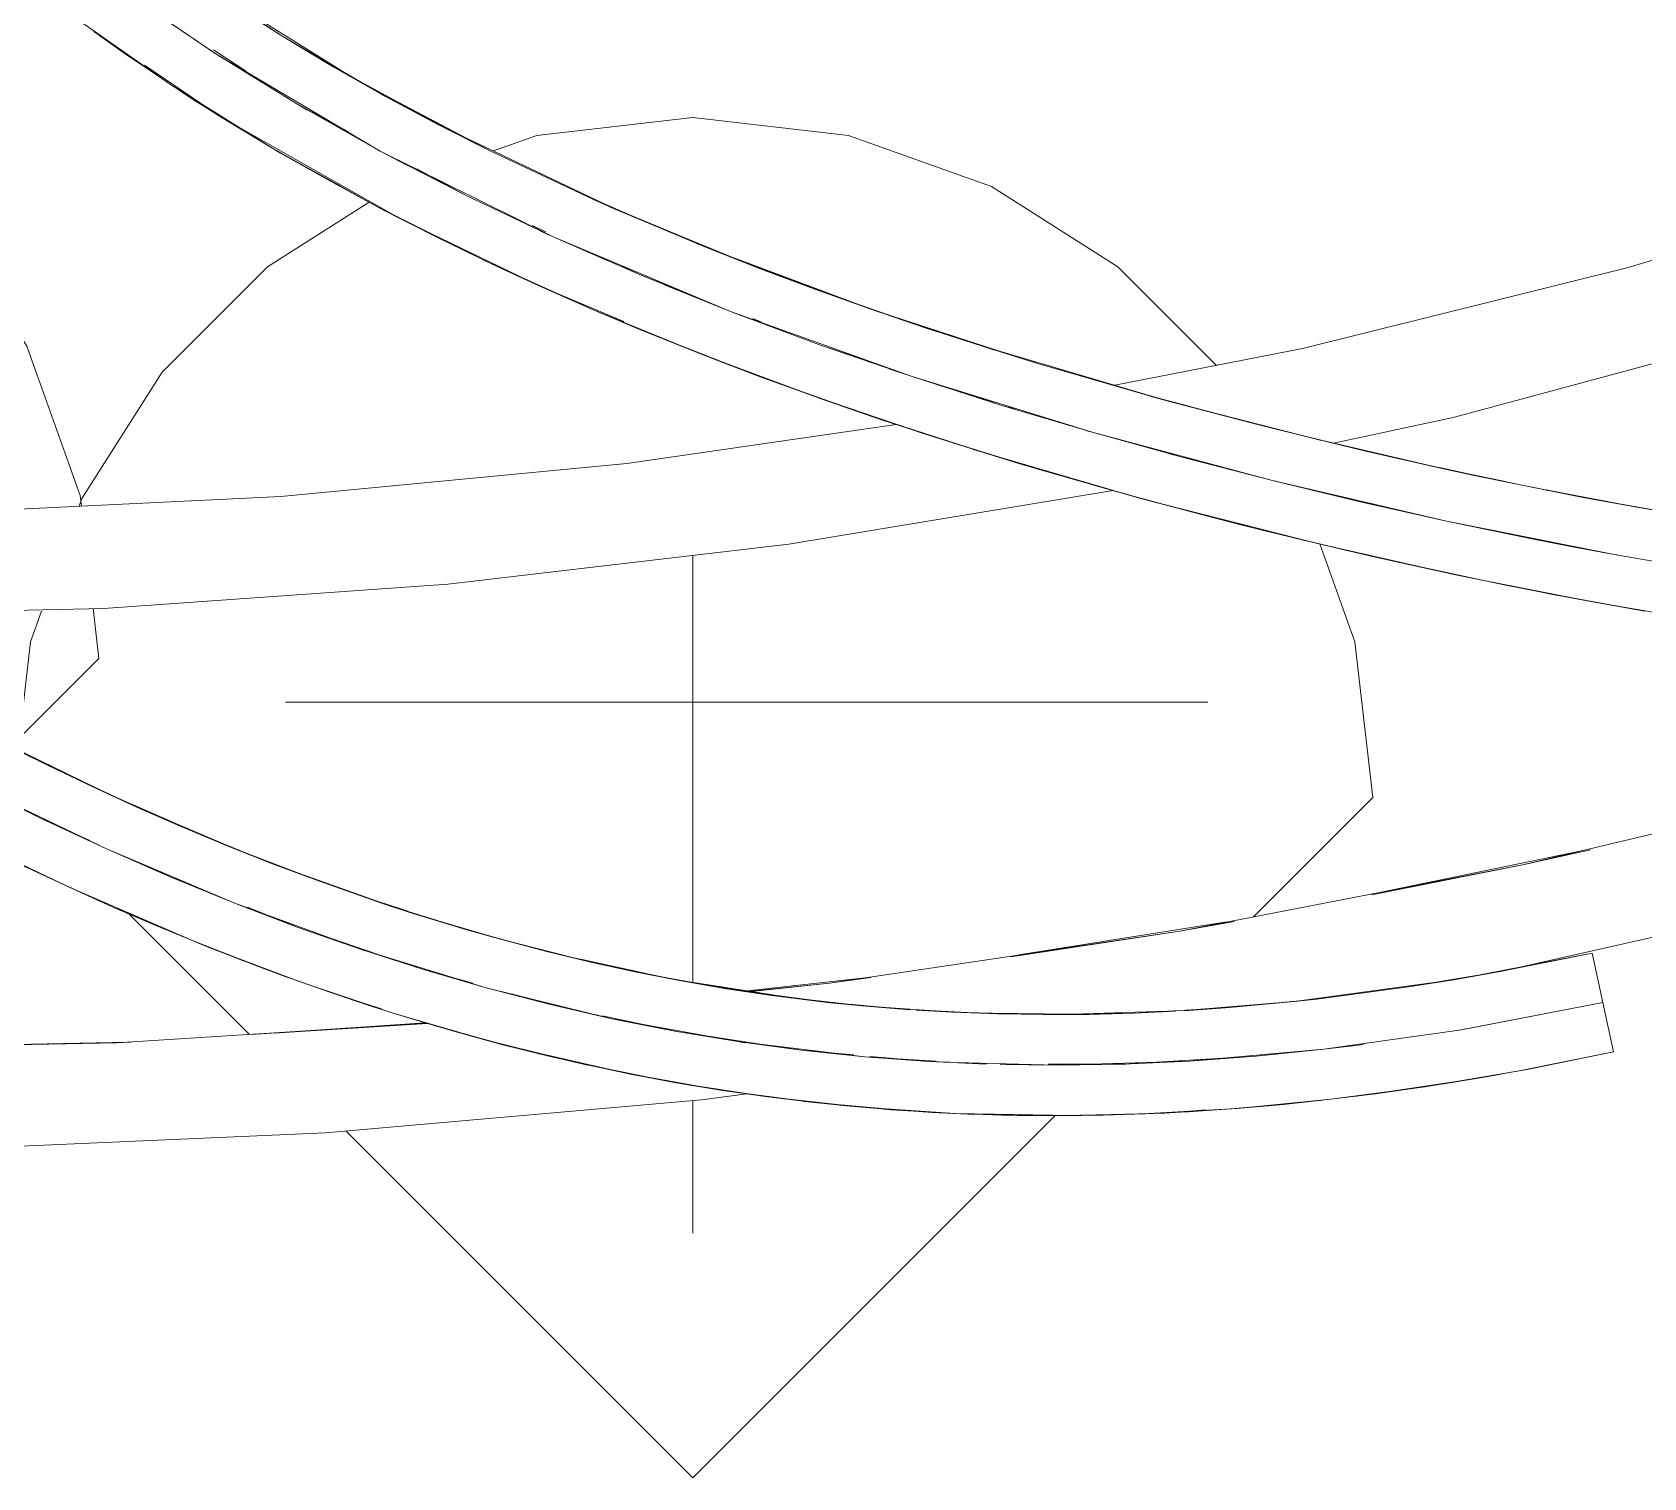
# Model space of a CAD drawing. Header units: inches. Extents: x -578 to 1873, y 397 to 1812.
# Drawn here: x 803.13 to 835.03, y 826.23 to 854.83 of the extents above; entities that cross this region are included whole.
import ezdxf

# ---------------------------------------------------------------- set-up
doc = ezdxf.new("R2010")
doc.units = ezdxf.units.IN
doc.header["$MEASUREMENT"] = 0
for name, color, linetype, lineweight in [('A-DETL-GENF', 92, 'Continuous', 9), ('A-GENM', 13, 'Continuous', 9), ('A-WALL', 113, 'Continuous', 13)]:
    doc.layers.add(name, color=color, linetype=linetype, lineweight=lineweight)

# ---------------------------------------------------------------- blocks, each defined once
blk = doc.blocks.new('3D Cad File Example_dwg_RPC Female - Tina-1239068-_3D_-3004-Level 1')
at = {"layer": 'A-DETL-GENF'}
for p, q in [((0, 13.458), (-3.084, 13.103)), ((3.084, 13.103), (0, 13.458)), ((-3.084, 13.103), (-3.943, 12.795)), ((5.916, 12.089), (3.084, 13.103)), ((8.415, 10.5), (5.916, 12.089)), ((-8.415, 10.5), (-6.402, 11.78)), ((-10.5, 8.415), (-8.415, 10.5)), ((10.364, 8.551), (8.415, 10.5)), ((-12.089, 5.916), (-10.5, 8.415)), ((-12.143, 5.765), (-12.089, 5.916)), ((0, -3.664), (0, 4.79)), ((0, 4.79), (0, 4.404)), ((0, 4.79), (0, 4.404)), ((0, 4.404), (0, 4.79)), ((0, 3.304), (0, 4.79)), ((0, 4.79), (0, 4.576)), ((0, 4.79), (0, 4.529)), ((0, 4.529), (0, 4.79)), ((0, 4.79), (0, 4.594)), ((0, 4.633), (0, 4.79)), ((13.103, 3.084), (12.41, 5.02)), ((0, 4.594), (0, 4.633)), ((0, 4.404), (0, 4.576)), ((-13.103, 3.084), (-12.886, 3.69)), ((0, -0.654), (0, 3.304)), ((-13.35, 0.942), (-13.103, 3.084)), ((13.458, 0), (13.103, 3.084)), ((0, 2.363), (0, 2.443)), ((0, 2.443), (0, 2.367)), ((0, 2.367), (0, 2.163)), ((0, 2.095), (0, 2.363)), ((0, 1.105), (0, 2.163)), ((0, 2.095), (0, 1.766)), ((-8.037, 1.889), (-8.057, 1.889)), ((-8.057, 1.889), (-5.858, 1.889)), ((-7.954, 1.889), (-8.037, 1.889)), ((-7.829, 1.889), (-7.954, 1.889)), ((-7.68, 1.889), (-7.829, 1.889)), ((-7.527, 1.889), (-7.68, 1.889)), ((-6.188, 1.889), (-7.617, 1.889)), ((-7.617, 1.889), (-7.471, 1.889)), ((-7.39, 1.889), (-7.527, 1.889)), ((-7.471, 1.889), (-7.251, 1.889)), ((-7.287, 1.889), (-7.39, 1.889)), ((-7.168, 1.889), (-7.287, 1.889)), ((-7.251, 1.889), (-6.99, 1.889)), ((-7.112, 1.889), (-7.168, 1.889)), ((-7.098, 1.889), (-7.112, 1.889)), ((-5.638, 1.889), (-7.108, 1.889)), ((-7.108, 1.889), (-7.098, 1.889)), ((-6.958, 1.889), (-6.996, 1.889)), ((-6.996, 1.889), (-6.965, 1.889)), ((-6.99, 1.889), (-6.72, 1.889)), ((-6.965, 1.889), (-6.886, 1.889)), ((-6.677, 1.889), (-6.958, 1.889)), ((-6.886, 1.889), (-6.781, 1.889)), ((-6.781, 1.889), (-6.67, 1.889)), ((-6.72, 1.889), (-6.475, 1.889)), ((-6.133, 1.889), (-6.677, 1.889)), ((-6.67, 1.889), (-6.576, 1.889)), ((-6.576, 1.889), (-6.188, 1.889)), ((-6.475, 1.889), (-6.286, 1.889)), ((-6.286, 1.889), (-6.188, 1.889)), ((-6.188, 1.889), (-5.638, 1.889)), ((-2.339, 1.889), (-6.133, 1.889)), ((-5.858, 1.889), (-5.625, 1.889)), ((-5.625, 1.889), (-5.311, 1.889)), ((-5.311, 1.889), (-4.939, 1.889)), ((-4.939, 1.889), (-4.531, 1.889)), ((-4.531, 1.889), (-4.111, 1.889)), ((-4.433, 1.889), (-4.491, 1.889)), ((-4.491, 1.889), (-4.319, 1.889)), ((-3.284, 1.889), (-4.433, 1.889)), ((-4.319, 1.889), (-4.139, 1.889)), ((-4.23, 1.889), (-4.196, 1.889)), ((-4.23, 1.889), (-4.008, 1.889)), ((-4.196, 1.889), (4.692, 1.889)), ((-4.139, 1.889), (-3.897, 1.889)), ((-4.111, 1.889), (-3.703, 1.889)), ((-4.008, 1.889), (-2.229, 1.889)), ((-3.897, 1.889), (-2.229, 1.889)), ((-3.703, 1.889), (-3.329, 1.889)), ((-3.329, 1.889), (-3.453, 1.889)), ((-3.453, 1.889), (-3.218, 1.889)), ((-3.109, 1.889), (-3.284, 1.889)), ((-3.218, 1.889), (-3.102, 1.889)), ((-3.102, 1.889), (-3.109, 1.889)), ((-2.229, 1.889), (-2.339, 1.889)), ((-2.229, 1.889), (-1.98, 1.889)), ((-1.727, 1.889), (-1.98, 1.889)), ((-1.272, 1.889), (-1.727, 1.889)), ((-0.547, 1.889), (-1.272, 1.889)), ((2.173, 1.889), (-0.547, 1.889)), ((0, 1.766), (0, 1.51)), ((2.707, 1.889), (2.173, 1.889)), ((3.785, 1.889), (2.707, 1.889)), ((3.271, 1.889), (3.268, 1.889)), ((3.268, 1.889), (8.006, 1.889)), ((4.704, 1.889), (3.271, 1.889)), ((4.148, 1.889), (3.785, 1.889)), ((6.069, 1.889), (4.148, 1.889)), ((4.692, 1.889), (4.704, 1.889)), ((5.12, 1.889), (4.918, 1.889)), ((4.918, 1.889), (6.114, 1.889)), ((5.028, 1.889), (4.975, 1.889)), ((4.975, 1.889), (5.053, 1.889)), ((5.275, 1.889), (5.028, 1.889)), ((5.053, 1.889), (5.142, 1.889)), ((5.263, 1.889), (5.12, 1.889)), ((5.142, 1.889), (5.237, 1.889)), ((5.237, 1.889), (5.316, 1.889)), ((5.316, 1.889), (5.263, 1.889)), ((5.711, 1.889), (5.275, 1.889)), ((6.264, 1.889), (5.711, 1.889)), ((6.237, 1.889), (6.069, 1.889)), ((6.114, 1.889), (6.336, 1.889)), ((6.336, 1.889), (6.237, 1.889)), ((6.863, 1.889), (6.264, 1.889)), ((7.436, 1.889), (6.863, 1.889)), ((8.259, 1.889), (7.227, 1.889)), ((7.227, 1.889), (8.026, 1.889)), ((7.91, 1.889), (7.436, 1.889)), ((8.216, 1.889), (7.91, 1.889)), ((8.999, 1.889), (8.006, 1.889)), ((8.026, 1.889), (8.546, 1.889)), ((10.195, 1.889), (8.216, 1.889)), ((8.505, 1.889), (8.259, 1.889)), ((8.516, 1.889), (8.496, 1.889)), ((8.496, 1.889), (8.501, 1.889)), ((8.501, 1.889), (8.548, 1.889)), ((9.756, 1.889), (8.505, 1.889)), ((8.544, 1.889), (8.516, 1.889)), ((8.559, 1.889), (8.544, 1.889)), ((8.546, 1.889), (8.559, 1.889)), ((8.548, 1.889), (8.656, 1.889)), ((8.656, 1.889), (8.835, 1.889)), ((8.835, 1.889), (9.099, 1.889)), ((8.999, 1.889), (9.629, 1.889)), ((9.099, 1.889), (9.405, 1.889)), ((9.405, 1.889), (9.711, 1.889)), ((9.629, 1.889), (9.756, 1.889)), ((9.711, 1.889), (9.973, 1.889)), ((9.973, 1.889), (10.149, 1.889)), ((10.149, 1.889), (10.195, 1.889)), ((0, 1.51), (0, 1.321)), ((0, 1.321), (0, 1.192)), ((0, 1.192), (0, 1.105)), ((11.101, -2.357), (13.458, 0)), ((0, -2.849), (0, -0.654)), ((0, -0.654), (0, -1.035)), ((0, -0.748), (0, -0.654)), ((0, -2.084), (0, -0.748)), ((0, -1.035), (0, -1.315)), ((0, -1.315), (0, -1.821)), ((0, -1.821), (0, -2.175)), ((0, -2.246), (0, -1.864)), ((0, -1.864), (0, -1.974)), ((0, -1.974), (0, -2.276)), ((0, -3.664), (0, -2.084)), ((0, -2.175), (0, -2.681)), ((-11.156, -2.303), (-8.772, -4.686)), ((0, -3.417), (0, -2.246)), ((0, -2.276), (0, -3.664)), ((0, -2.514), (0, -2.476)), ((0, -2.608), (0, -2.476)), ((0, -2.514), (0, -3.293)), ((0, -2.963), (0, -2.608)), ((0, -2.681), (0, -3.664)), ((0, -2.994), (0, -2.849)), ((0, -3.664), (0, -2.963)), ((0, -2.994), (0, -3.074)), ((0, -3.293), (0, -3.074)), ((0, -3.664), (0, -3.417)), ((0, -6.315), (0, -5.997)), ((0, -6.259), (0, -5.997)), ((0, -6.06), (0, -5.997)), ((0, -5.997), (0, -8.241)), ((0, -6.812), (0, -5.997)), ((0, -5.997), (0, -6.532)), ((0, -6.592), (0, -5.997)), ((0, -6.031), (0, -6.06)), ((0, -6.234), (0, -6.22)), ((0, -6.22), (0, -6.248)), ((0, -6.234), (0, -6.315)), ((0, -6.248), (0, -6.291)), ((0, -6.323), (0, -6.259)), ((0, -6.291), (0, -6.325)), ((0, -13.458), (7.165, -6.294)), ((0, -6.325), (0, -6.323)), ((-6.861, -6.597), (0, -13.458)), ((0, -6.532), (0, -6.64)), ((0, -6.64), (0, -6.592)), ((0, -7.408), (0, -6.812)), ((0, -8.61), (0, -7.408)), ((0, -8.241), (0, -8.621)), ((0, -8.621), (0, -8.61))]:
    blk.add_line(p, q, dxfattribs=at)
blk = doc.blocks.new('3D Cad File Example_dwg_RPC Male - LaRon-1239500-_3D_-3005-Level 1')
at = {"layer": 'A-DETL-GENF'}
for p, q in [((-0.414, 17.809), (-3.634, 17.438)), ((2.807, 17.438), (-0.414, 17.809)), ((-3.634, 17.438), (-6.592, 16.38)), ((5.764, 16.38), (2.807, 17.438)), ((-7.289, 15.936), (-6.592, 16.38)), ((-1.436, 16.446), (-1.436, 13.665)), ((-1.436, 16.446), (-1.436, 16.267)), ((-1.436, 16.267), (-1.436, 12.319)), ((8.374, 14.719), (5.764, 16.38)), ((-11.379, 12.542), (-9.202, 14.719)), ((-9.202, 14.719), (-9.019, 14.836)), ((10.551, 12.542), (8.374, 14.719)), ((-1.436, 13.665), (-1.436, 11.891)), ((-13.039, 9.932), (-11.379, 12.542)), ((12.211, 9.932), (10.551, 12.542)), ((-1.436, 12.319), (-1.436, 10.426)), ((-1.436, 11.891), (-1.436, 10.426)), ((-13.696, 8.097), (-13.039, 9.932)), ((13.27, 6.975), (12.211, 9.932)), ((-1.436, 7.882), (-1.436, 6.858)), ((-1.436, 7.882), (-1.436, 7.055)), ((-1.436, 7.882), (-1.436, 6.858)), ((-1.436, 7.882), (-1.436, 6.858)), ((-1.436, 7.055), (-1.436, 6.858)), ((13.294, 6.767), (13.27, 6.975)), ((-14.469, 3.754), (-14.196, 6.121)), ((-1.436, 4.847), (-1.436, -3.776)), ((-1.436, 4.847), (-1.436, 3.823)), ((13.641, 3.754), (13.528, 4.74)), ((-14.469, 3.754), (-7.326, -3.389)), ((-1.436, -0.076), (-1.436, 3.823)), ((11.898, 2.011), (13.641, 3.754)), ((5.908, -3.978), (10.4, 0.513)), ((-9.007, 0), (-10.88, 0)), ((-10.88, 0), (-10.457, 0)), ((-7.869, 0), (-10.457, 0)), ((-8.259, 0), (-9.007, 0)), ((-3.858, 0), (-8.259, 0)), ((-6.79, 0), (-6.682, 0)), ((-6.682, 0), (-3.169, 0)), ((-3.745, 0), (-3.908, 0)), ((-3.908, 0), (-3.769, 0)), ((-3.061, 0), (-3.858, 0)), ((-3.769, 0), (-3.276, 0)), ((-3.331, 0), (-3.745, 0)), ((-2.717, 0), (-3.331, 0)), ((-3.276, 0), (-3.236, 0)), ((-3.236, 0), (-2.726, 0)), ((-3.169, 0), (-2.214, 0)), ((-2.648, 0), (-3.061, 0)), ((-2.726, 0), (-2.649, 0)), ((-1.955, 0), (-2.717, 0)), ((-2.649, 0), (-2.648, 0)), ((-1.094, 0), (-1.955, 0)), ((0.251, 0), (-1.094, 0)), ((-0.305, 0), (1.427, 0)), ((0.251, 0), (1.267, 0)), ((1.267, 0), (1.989, 0)), ((1.427, 0), (5.619, 0)), ((1.989, 0), (2.45, 0)), ((2.375, 0), (2.259, 0)), ((2.259, 0), (2.28, 0)), ((2.28, 0), (2.383, 0)), ((2.612, 0), (2.375, 0)), ((2.383, 0), (3.387, 0)), ((2.45, 0), (2.685, 0)), ((2.685, 0), (2.612, 0)), ((3.387, 0), (8.079, 0)), ((5.619, 0), (5.702, 0)), ((7.403, 0), (6.14, 0)), ((8.322, 0), (6.14, 0)), ((7.403, 0), (8.322, 0)), ((8.079, 0), (9.106, 0)), ((9.106, 0), (10.341, 0)), ((9.173, 0), (11.038, 0)), ((11.42, 0), (10.341, 0)), ((11.038, 0), (11.42, 0)), ((-6.28, 0), (-8.264, 0)), ((-8.264, 0), (-7.869, 0)), ((-6.79, 0), (-6.28, 0)), ((-2.214, 0), (0.169, 0)), ((-1.436, -1.004), (-1.436, -0.076)), ((-0.117, 0), (-0.32, 0)), ((-0.32, 0), (-0.117, 0)), ((0.169, 0), (-0.32, 0)), ((-0.305, 0), (0.696, 0)), ((0.075, 0), (-0.117, 0)), ((0.513, 0), (-0.117, 0)), ((0.169, 0), (0.075, 0)), ((0.169, 0), (0.696, 0)), ((0.169, 0), (0.272, 0)), ((0.272, 0), (1, 0)), ((1, 0), (0.513, 0)), ((5.046, 0), (5.095, 0)), ((5.046, 0), (5.676, 0)), ((5.095, 0), (5.225, 0)), ((5.225, 0), (5.41, 0)), ((5.41, 0), (5.625, 0)), ((5.625, 0), (5.845, 0)), ((5.702, 0), (5.676, 0)), ((5.845, 0), (6.044, 0)), ((6.044, 0), (6.197, 0)), ((6.197, 0), (6.428, 0)), ((6.428, 0), (6.601, 0)), ((6.601, 0), (6.729, 0)), ((6.729, 0), (6.825, 0)), ((6.825, 0), (6.9, 0)), ((6.9, 0), (6.968, 0)), ((6.968, 0), (7.04, 0)), ((7.04, 0), (7.157, 0)), ((7.157, 0), (7.249, 0)), ((7.249, 0), (7.336, 0)), ((7.336, 0), (7.437, 0)), ((7.437, 0), (7.572, 0)), ((7.572, 0), (7.761, 0)), ((7.761, 0), (8.021, 0)), ((8.021, 0), (8.141, 0)), ((8.141, 0), (9.173, 0)), ((-1.436, -1.091), (-1.436, -1.004)), ((-1.436, -1.134), (-1.436, -1.03)), ((-1.436, -1.03), (-1.436, -3.391)), ((-1.436, -1.419), (-1.436, -1.091)), ((-1.436, -1.352), (-1.436, -1.134)), ((-1.436, -1.654), (-1.436, -1.352)), ((-1.436, -1.727), (-1.436, -1.419)), ((-1.436, -2.01), (-1.436, -1.654)), ((-1.436, -1.727), (-1.436, -2.338)), ((-1.436, -2.389), (-1.436, -2.01)), ((-1.436, -2.338), (-1.436, -3.374)), ((-1.436, -2.762), (-1.436, -2.389)), ((-1.436, -3.096), (-1.436, -2.762)), ((-1.436, -3.409), (-1.436, -3.096)), ((-1.436, -3.374), (-1.436, -3.776)), ((-1.436, -3.391), (-1.436, -3.776)), ((-1.436, -3.774), (-1.436, -3.409)), ((-3.423, -7.291), (-0.414, -10.301)), ((-1.436, -7.603), (-1.436, -8.244)), ((-1.436, -7.875), (-1.436, -7.603)), ((-1.436, -7.603), (-1.436, -8.026)), ((-1.436, -7.7), (-1.436, -7.603)), ((-1.436, -8.512), (-1.436, -7.7)), ((-1.436, -8.289), (-1.436, -7.875)), ((-0.414, -10.301), (1.966, -7.921)), ((-1.436, -8.026), (-1.436, -8.512)), ((-1.436, -8.244), (-1.436, -8.862)), ((-1.436, -9.014), (-1.436, -8.289)), ((-1.436, -8.862), (-1.436, -9.014))]:
    blk.add_line(p, q, dxfattribs=at)
blk = doc.blocks.new('3D Cad File Example_dwg_AC_Bandstand Canopy - AC_Bandstand Canopy-1783121-_3D_-3560-Level 1')
at = {"layer": 'A-GENM'}
for p, q in [((43.276, -53.107), (37.031, -55.012)), ((37.031, -55.012), (30.581, -56.616)), ((39.897, -56.27), (33.566, -57.976)), ((30.581, -56.616), (26.869, -57.342)), ((33.566, -57.976), (31.2, -58.488)), ((22.541, -58.117), (17.211, -58.889)), ((17.211, -58.889), (10.365, -59.545)), ((10.365, -59.545), (3.461, -59.873)), ((26.835, -59.422), (20.42, -60.487)), ((20.42, -60.487), (13.672, -61.278)), ((13.672, -61.278), (6.854, -61.755)), ((6.854, -61.755), (0.263, -61.909)), ((41.633, -65.229), (34.967, -66.824)), ((36.108, -66.551), (32.172, -67.364)), ((34.967, -66.824), (36.286, -66.53)), ((34.967, -66.824), (28.153, -68.14)), ((34.967, -66.824), (31.956, -67.423)), ((40.37, -67.619), (34.834, -68.869)), ((28.153, -68.14), (21.22, -69.169)), ((28.153, -68.14), (24.814, -68.65)), ((24.971, -68.612), (29.084, -67.96)), ((28.153, -68.14), (29.231, -67.95)), ((21.927, -69.064), (19.607, -69.324)), ((21.22, -69.169), (19.663, -69.333)), ((21.22, -69.169), (19.679, -69.335)), ((21.22, -69.169), (22.041, -69.061)), ((13.253, -69.966), (7.114, -70.351)), ((13.215, -69.954), (9.783, -70.184)), ((13.257, -69.967), (10.225, -70.162)), ((7.353, -70.336), (0, -70.5)), ((7.114, -70.351), (0, -70.5)), ((7.114, -70.351), (2.845, -70.441)), ((7.114, -70.351), (7.392, -70.339)), ((19.583, -71.363), (18.686, -71.482)), ((18.686, -71.482), (11.245, -72.133)), ((11.245, -72.133), (3.754, -72.459))]:
    blk.add_line(p, q, dxfattribs=at)
blk = doc.blocks.new('3D Cad File Example_dwg_AC_Bandstand Canopy Rib Centerplane - AC_Bandstand Canopy Rib Centerplane-1775951-_3D_-3564-Level 1')
at = {"layer": 'A-GENM'}
for p, q in [((-131.004, -194.121), (-128.347, -193.887)), ((-129.668, -193.985), (-128.347, -193.887)), ((-129.227, -193.958), (-127.039, -193.827)), ((-128.347, -193.887), (-125.745, -193.805)), ((-128.347, -193.887), (-127.039, -193.827)), ((-127.039, -193.827), (-127.09, -193.828)), ((-125.745, -193.805), (-127.039, -193.827)), ((-126.727, -193.823), (-127.039, -193.827)), ((-125.548, -193.824), (-127.039, -193.827)), ((-125.51, -193.811), (-125.745, -193.805)), ((-124.597, -193.82), (-125.745, -193.805)), ((-123.721, -193.861), (-125.461, -193.813)), ((-123.187, -193.876), (-124.328, -193.827)), ((-123.187, -193.876), (-123.604, -193.865)), ((-121.922, -193.969), (-123.324, -193.888)), ((-123.187, -193.876), (-122.024, -193.98)), ((-121.922, -193.969), (-123.187, -193.876)), ((-131.004, -194.121), (-133.727, -194.507)), ((-131.788, -194.218), (-131.638, -194.198)), ((-131.004, -194.121), (-131.638, -194.198)), ((-129.668, -193.985), (-131.004, -194.121)), ((-121.922, -193.969), (-122.075, -193.957)), ((-121.922, -193.969), (-120.663, -194.101)), ((-121.922, -193.969), (-119.411, -194.271)), ((-121.922, -193.969), (-121.508, -194.016)), ((-121.695, -194.009), (-120.663, -194.101)), ((-120.663, -194.101), (-120.209, -194.169)), ((-120.663, -194.101), (-119.411, -194.271)), ((-119.813, -194.229), (-118.354, -194.45)), ((-133.721, -194.506), (-136.528, -195.046)), ((-133.727, -194.507), (-136.528, -195.046)), ((-133.721, -194.506), (-134.744, -194.703)), ((-133.815, -194.523), (-133.721, -194.506)), ((-133.721, -194.506), (-133.727, -194.507)), ((-133.537, -194.478), (-133.721, -194.506)), ((-119.411, -194.271), (-119.548, -194.251)), ((-118.162, -194.479), (-119.411, -194.271)), ((-119.411, -194.271), (-116.917, -194.726)), ((-119.411, -194.271), (-118.671, -194.405)), ((-116.729, -194.785), (-118.162, -194.479)), ((-118.162, -194.479), (-116.917, -194.726)), ((-116.58, -194.806), (-116.917, -194.726)), ((-114.43, -195.335), (-116.917, -194.726)), ((-115.673, -195.011), (-116.917, -194.726)), ((-115.673, -195.011), (-116.146, -194.91)), ((-115.673, -195.011), (-114.928, -195.217)), ((-114.43, -195.335), (-115.673, -195.011)), ((-114.633, -195.281), (-114.43, -195.335)), ((-114.43, -195.335), (-113.186, -195.698)), ((-114.43, -195.335), (-111.939, -196.099)), ((-114.43, -195.335), (-113.585, -195.592)), ((-114.166, -195.427), (-113.189, -195.697)), ((-113.186, -195.698), (-112.969, -195.771)), ((-113.186, -195.698), (-111.939, -196.099)), ((-112.291, -195.999), (-111.365, -196.311)), ((-111.939, -196.099), (-112.006, -196.077)), ((-111.449, -196.274), (-111.939, -196.099)), ((-109.434, -197.018), (-111.939, -196.099)), ((-110.689, -196.539), (-111.939, -196.099)), ((-110.786, -196.506), (-110.689, -196.539)), ((-109.703, -196.929), (-110.689, -196.539)), ((-109.434, -197.018), (-110.689, -196.539)), ((-109.738, -196.9), (-109.434, -197.018)), ((-109.012, -197.189), (-109.434, -197.018)), ((-108.172, -197.535), (-109.434, -197.018)), ((-109.434, -197.018), (-107.32, -197.914)), ((-109.434, -197.018), (-106.902, -198.092)), ((-108.172, -197.535), (-108.69, -197.33)), ((-108.172, -197.535), (-107.724, -197.737)), ((-108.172, -197.535), (-106.902, -198.092)), ((-104.334, -199.321), (-106.902, -198.092)), ((-105.623, -198.687), (-106.902, -198.092)), ((-106.583, -198.253), (-105.623, -198.687)), ((-104.334, -199.321), (-106.497, -198.286)), ((-104.334, -199.321), (-105.623, -198.687))]:
    blk.add_line(p, q, dxfattribs=at)
blk = doc.blocks.new('3D Cad File Example_dwg_AC_Bandstand Canopy Rib Centerplane - AC_Bandstand Canopy Rib Centerplane-1775950-_3D_-V107-Level 1')
at = {"layer": 'A-GENM'}
for p, q in [((-92.626, -314.223), (-90.922, -315.385)), ((-92.473, -314.333), (-90.922, -315.385)), ((-90.922, -315.385), (-91.054, -315.299)), ((-90.313, -315.731), (-90.968, -315.307)), ((-90.865, -315.42), (-90.922, -315.385)), ((-87.669, -317.306), (-90.922, -315.385)), ((-89.318, -316.375), (-90.922, -315.385)), ((-89.115, -316.495), (-89.457, -316.284)), ((-89.318, -316.375), (-88.31, -316.92)), ((-87.669, -317.306), (-89.318, -316.375)), ((-89.115, -316.495), (-89.166, -316.464)), ((-88.026, -317.106), (-87.669, -317.306)), ((-87.166, -317.573), (-87.669, -317.306)), ((-87.669, -317.306), (-84.257, -318.999)), ((-87.669, -317.306), (-85.98, -318.18)), ((-86.945, -317.659), (-85.98, -318.18)), ((-84.257, -318.999), (-85.98, -318.18)), ((-84.659, -318.782), (-84.39, -318.906)), ((-84.495, -318.889), (-84.257, -318.999)), ((-83.177, -319.471), (-84.257, -318.999)), ((-84.257, -318.999), (-82.508, -319.764)), ((-84.257, -318.999), (-80.738, -320.479)), ((-82.896, -319.587), (-82.508, -319.764)), ((-81.906, -319.998), (-82.508, -319.764)), ((-82.508, -319.764), (-80.738, -320.479)), ((-82.027, -319.958), (-80.738, -320.479)), ((-77.16, -321.764), (-80.738, -320.479)), ((-78.953, -321.145), (-80.738, -320.479)), ((-80.738, -320.479), (-80.514, -320.565)), ((-80.124, -320.69), (-80.297, -320.623)), ((-77.941, -321.482), (-78.953, -321.145)), ((-77.16, -321.764), (-78.953, -321.145)), ((-77.602, -321.614), (-77.16, -321.764)), ((-76.392, -322.013), (-77.16, -321.764)), ((-77.16, -321.764), (-75.366, -322.339)), ((-77.16, -321.764), (-73.577, -322.872)), ((-75.366, -322.339), (-76.008, -322.125)), ((-75.119, -322.41), (-75.366, -322.339)), ((-75.366, -322.339), (-73.577, -322.872)), ((-73.577, -322.872), (-73.688, -322.84)), ((-71.798, -323.364), (-73.577, -322.872)), ((-73.577, -322.872), (-72.153, -323.262)), ((-73.577, -322.872), (-70.037, -323.819)), ((-71.798, -323.364), (-72.04, -323.295)), ((-71.798, -323.364), (-71.296, -323.49)), ((-71.798, -323.364), (-70.037, -323.819)), ((-70.57, -323.683), (-70.037, -323.819)), ((-66.591, -324.623), (-70.037, -323.819)), ((-70.037, -323.819), (-68.3, -324.238)), ((-70.037, -323.819), (-69.738, -323.893)), ((-66.591, -324.623), (-68.3, -324.238)), ((-66.861, -324.564), (-66.591, -324.623)), ((-65.742, -324.8), (-66.591, -324.623)), ((-63.25, -325.288), (-66.591, -324.623)), ((-66.591, -324.623), (-64.908, -324.973)), ((-65.292, -324.89), (-64.908, -324.973)), ((-64.486, -325.05), (-64.908, -324.973)), ((-64.076, -325.135), (-64.908, -324.973)), ((-64.076, -325.135), (-63.25, -325.288)), ((-63.25, -325.288), (-61.971, -325.51)), ((-63.25, -325.288), (-63.192, -325.298))]:
    blk.add_line(p, q, dxfattribs=at)
blk = doc.blocks.new('3D Cad File Example_dwg-2744-Level 1')
at = {"layer": 'A-WALL'}
for p, q in [((-89.596, -315.04), (-91.57, -313.745)), ((-88.462, -315.701), (-91.077, -314.068)), ((-90.594, -314.405), (-89.596, -315.04)), ((-91.823, -315.99), (-93.79, -314.61)), ((-91.823, -315.99), (-93.338, -314.942)), ((-93.298, -314.97), (-93.108, -315.108)), ((-93.218, -315.025), (-93.108, -315.108)), ((-93.185, -315.048), (-93.108, -315.108)), ((-88.6, -315.637), (-89.596, -315.04)), ((-89.596, -315.04), (-87.562, -316.226)), ((-92.678, -315.399), (-93.108, -315.108)), ((-93.108, -315.108), (-92.528, -315.503)), ((-93.108, -315.108), (-92.651, -315.43)), ((-92.154, -315.762), (-92.651, -315.43)), ((-92.336, -315.606), (-90.817, -316.636)), ((-88.588, -315.644), (-88.6, -315.637)), ((-86.528, -316.78), (-88.6, -315.637)), ((-88.6, -315.637), (-87.562, -316.226)), ((-91.823, -315.99), (-90.817, -316.636)), ((-91.823, -315.99), (-89.792, -317.257)), ((-88.14, -315.889), (-86.64, -316.707)), ((-88.117, -315.904), (-86.528, -316.78)), ((-91.626, -316.117), (-91.525, -316.185)), ((-91.333, -316.31), (-91.525, -316.185)), ((-91.525, -316.185), (-90.817, -316.636)), ((-91.525, -316.185), (-91.377, -316.277)), ((-91.333, -316.31), (-91.514, -316.189)), ((-91.333, -316.31), (-91.466, -316.22)), ((-90.652, -316.738), (-91.333, -316.31)), ((-85.986, -317.038), (-87.662, -316.155)), ((-86.528, -316.78), (-87.562, -316.226)), ((-87.562, -316.226), (-85.48, -317.312)), ((-87.344, -316.331), (-86.85, -316.597)), ((-90.817, -316.636), (-89.792, -317.257)), ((-90.817, -316.636), (-87.266, -318.65)), ((-90.817, -316.636), (-90.08, -317.08)), ((-90.652, -316.738), (-89.64, -317.347)), ((-82.972, -318.477), (-86.528, -316.78)), ((-86.253, -316.922), (-86.528, -316.78)), ((-86.528, -316.78), (-85.48, -317.312)), ((-89.792, -317.257), (-87.708, -318.419)), ((-89.724, -317.295), (-89.61, -317.364)), ((-89.7, -317.308), (-89.61, -317.364)), ((-83.36, -318.306), (-85.48, -317.312)), ((-88.559, -317.945), (-89.64, -317.347)), ((-89.64, -317.347), (-88.61, -317.932)), ((-89.64, -317.347), (-89.61, -317.364)), ((-88.463, -317.998), (-89.61, -317.364)), ((-87.593, -318.48), (-88.61, -317.932)), ((-87.266, -318.65), (-87.708, -318.419)), ((-85.582, -319.485), (-87.708, -318.419)), ((-87.58, -318.487), (-87.266, -318.65)), ((-83.36, -318.306), (-81.212, -319.216)), ((-83.36, -318.306), (-82.972, -318.477)), ((-82.797, -318.544), (-83.28, -318.33)), ((-82.972, -318.477), (-83.143, -318.402)), ((-81.212, -319.216), (-82.972, -318.477)), ((-82.972, -318.477), (-80.131, -319.641)), ((-82.972, -318.477), (-80.873, -319.346)), ((-82.861, -318.517), (-80.852, -319.354)), ((-85.991, -319.277), (-87.266, -318.65)), ((-84.508, -319.983), (-87.266, -318.65)), ((-87.266, -318.65), (-85.582, -319.485)), ((-86.536, -319.02), (-87.072, -318.746)), ((-85.492, -319.527), (-86.536, -319.02)), ((-81.212, -319.216), (-79.045, -320.048)), ((-81.212, -319.216), (-80.131, -319.641)), ((-85.582, -319.483), (-85.492, -319.527)), ((-85.492, -319.527), (-85.582, -319.483)), ((-84.508, -319.983), (-85.582, -319.485)), ((-83.425, -320.461), (-85.582, -319.485)), ((-85.257, -319.638), (-85.492, -319.527)), ((-85.492, -319.527), (-85.421, -319.559)), ((-80.654, -319.427), (-78.307, -320.305)), ((-80.131, -319.641), (-80.445, -319.519)), ((-85.257, -319.638), (-85.353, -319.591)), ((-85.257, -319.638), (-85.341, -319.596)), ((-85.257, -319.638), (-84.508, -319.983)), ((-79.045, -320.048), (-80.131, -319.641)), ((-80.131, -319.641), (-78.484, -320.243)), ((-80.131, -319.641), (-77.957, -320.436)), ((-78.384, -320.278), (-80.016, -319.675)), ((-80.015, -319.675), (-78.386, -320.278)), ((-84.508, -319.982), (-84.438, -320.015)), ((-83.798, -320.295), (-84.508, -319.983)), ((-82.847, -320.681), (-84.508, -319.983)), ((-83.425, -320.461), (-84.508, -319.983)), ((-79.045, -320.048), (-76.865, -320.808)), ((-79.045, -320.048), (-77.957, -320.436)), ((-83.272, -320.526), (-83.425, -320.459)), ((-82.516, -320.844), (-83.425, -320.461)), ((-83.425, -320.461), (-81.244, -321.355)), ((-83.385, -320.478), (-83.272, -320.526)), ((-83.187, -320.561), (-83.272, -320.526)), ((-83.272, -320.526), (-83.187, -320.561)), ((-75.771, -321.164), (-77.957, -320.436)), ((-76.865, -320.808), (-77.957, -320.436)), ((-82.516, -320.843), (-82.323, -320.923)), ((-80.147, -321.773), (-82.516, -320.844)), ((-81.494, -321.255), (-82.516, -320.844)), ((-82.516, -320.844), (-81.244, -321.355)), ((-75.334, -321.293), (-77.554, -320.568)), ((-75.903, -321.114), (-77.482, -320.593)), ((-75.904, -321.114), (-77.48, -320.594)), ((-75.771, -321.164), (-77.395, -320.623)), ((-75.771, -321.164), (-76.865, -320.808)), ((-74.678, -321.504), (-76.865, -320.808)), ((-81.263, -321.347), (-82.323, -320.923)), ((-75.771, -321.164), (-72.048, -322.261)), ((-75.771, -321.164), (-75.509, -321.247)), ((-75.771, -321.164), (-74.678, -321.504)), ((-80.147, -321.773), (-81.244, -321.355)), ((-79.046, -322.173), (-81.244, -321.355)), ((-80.147, -321.773), (-81.057, -321.426)), ((-80.198, -321.754), (-80.147, -321.773)), ((-79.046, -322.173), (-80.147, -321.773)), ((-80.147, -321.773), (-77.727, -322.629)), ((-80.147, -321.773), (-79.263, -322.094)), ((-74.678, -321.504), (-72.491, -322.139)), ((-79.046, -322.172), (-79, -322.189)), ((-79.046, -322.172), (-79, -322.189)), ((-79.046, -322.172), (-78.994, -322.192)), ((-77.791, -322.607), (-79.046, -322.173)), ((-79.046, -322.173), (-78.994, -322.192)), ((-79.046, -322.173), (-79, -322.189)), ((-79.046, -322.173), (-76.84, -322.922)), ((-78.067, -322.514), (-79, -322.189)), ((-77.727, -322.629), (-78.567, -322.339)), ((-72.048, -322.261), (-72.491, -322.139)), ((-70.309, -322.72), (-72.491, -322.139)), ((-72.474, -322.141), (-70.914, -322.559)), ((-71.694, -322.351), (-72.418, -322.156)), ((-72.048, -322.261), (-72.412, -322.16)), ((-71.699, -322.35), (-72.249, -322.202)), ((-72.048, -322.261), (-71.235, -322.476)), ((-72.048, -322.261), (-69.219, -322.991)), ((-72.048, -322.261), (-70.309, -322.72)), ((-77.791, -322.606), (-78.067, -322.514)), ((-77.791, -322.607), (-75.733, -323.272)), ((-77.791, -322.607), (-76.84, -322.922)), ((-77.791, -322.607), (-77.727, -322.629)), ((-77.323, -322.757), (-77.727, -322.629)), ((-77.393, -322.739), (-77.727, -322.629)), ((-75.733, -323.272), (-77.727, -322.629)), ((-69.219, -322.991), (-70.309, -322.72)), ((-68.139, -323.249), (-70.309, -322.72)), ((-77.001, -322.869), (-77.091, -322.839)), ((-77.002, -322.869), (-77.091, -322.839)), ((-76.84, -322.92), (-77.002, -322.869)), ((-77.002, -322.869), (-76.84, -322.921)), ((-76.84, -322.92), (-77.001, -322.869)), ((-76.84, -322.92), (-77.001, -322.869)), ((-75.733, -323.272), (-76.84, -322.922)), ((-74.628, -323.607), (-76.84, -322.922)), ((-69.617, -322.892), (-69.219, -322.991)), ((-67.043, -323.494), (-69.219, -322.991)), ((-69.043, -323.034), (-69.219, -322.991)), ((-69.219, -322.991), (-68.139, -323.249)), ((-75.733, -323.271), (-75.937, -323.209)), ((-75.011, -323.493), (-75.733, -323.272)), ((-72.57, -324.192), (-75.733, -323.272)), ((-74.628, -323.607), (-75.733, -323.272)), ((-75.005, -323.494), (-75.328, -323.395)), ((-68.139, -323.249), (-66.627, -323.592)), ((-68.139, -323.249), (-65.989, -323.73)), ((-75.011, -323.493), (-75.228, -323.424)), ((-75.005, -323.494), (-75.167, -323.444)), ((-75.005, -323.494), (-75.167, -323.444)), ((-75.011, -323.493), (-75.157, -323.446)), ((-74.896, -323.526), (-75.005, -323.494)), ((-74.896, -323.526), (-75.005, -323.494)), ((-73.914, -323.815), (-75.005, -323.494)), ((-72.57, -324.192), (-74.628, -323.607)), ((-74.628, -323.607), (-72.419, -324.233)), ((-66.045, -323.713), (-66.705, -323.57)), ((-65.194, -323.891), (-66.627, -323.592)), ((-66.571, -323.604), (-66.627, -323.592)), ((-66.627, -323.592), (-65.989, -323.73)), ((-65.404, -323.848), (-66.234, -323.675)), ((-65.409, -323.847), (-66.233, -323.675)), ((-72.749, -324.143), (-73.551, -323.918)), ((-72.749, -324.143), (-73.344, -323.972)), ((-72.749, -324.143), (-73.34, -323.973)), ((-63.859, -324.159), (-65.989, -323.73)), ((-64.643, -324.006), (-65.989, -323.73)), ((-64.571, -324.021), (-64.643, -324.006)), ((-62.8, -324.353), (-64.643, -324.006)), ((-63.859, -324.159), (-64.643, -324.006)), ((-64.594, -324.011), (-63.984, -324.13)), ((-72.569, -324.191), (-72.749, -324.143)), ((-72.688, -324.159), (-72.749, -324.143)), ((-72.749, -324.143), (-72.57, -324.192)), ((-72.749, -324.143), (-72.57, -324.19)), ((-72.749, -324.143), (-72.685, -324.16)), ((-72.749, -324.143), (-72.692, -324.158)), ((-72.57, -324.191), (-71.693, -324.427)), ((-69.12, -325.073), (-72.57, -324.192)), ((-72.57, -324.192), (-70.721, -324.678)), ((-72.57, -324.192), (-72.419, -324.233)), ((-70.218, -324.805), (-72.419, -324.233)), ((-64.221, -324.086), (-63.154, -324.284)), ((-64.187, -324.093), (-63.378, -324.244)), ((-64.172, -324.096), (-62.8, -324.353)), ((-63.381, -324.243), (-63.997, -324.128)), ((-62.8, -324.353), (-63.859, -324.159)), ((-61.75, -324.533), (-63.859, -324.159)), ((-62.8, -324.353), (-61.012, -324.645)), ((-62.8, -324.353), (-61.75, -324.533)), ((-70.748, -324.672), (-71.765, -324.403)), ((-70.748, -324.672), (-71.765, -324.403)), ((-71.734, -324.411), (-70.721, -324.678)), ((-71.693, -324.427), (-70.637, -324.7)), ((-70.748, -324.672), (-70.637, -324.7)), ((-70.748, -324.672), (-70.475, -324.738)), ((-70.748, -324.672), (-70.721, -324.678)), ((-70.721, -324.678), (-70.637, -324.7)), ((-70.408, -324.755), (-70.721, -324.678)), ((-69.589, -324.96), (-70.637, -324.7)), ((-69.12, -325.073), (-70.218, -324.805)), ((-68.031, -325.327), (-70.218, -324.805)), ((-69.12, -325.073), (-69.986, -324.859)), ((-69.589, -324.96), (-69.12, -325.071)), ((-68.775, -325.154), (-69.12, -325.073)), ((-66.359, -325.696), (-69.12, -325.073)), ((-68.031, -325.327), (-69.12, -325.073)), ((-68.838, -325.138), (-68.538, -325.21)), ((-68.631, -325.187), (-68.775, -325.154)), ((-68.611, -325.191), (-68.775, -325.154)), ((-68.675, -325.177), (-68.538, -325.21)), ((-67.499, -325.447), (-68.538, -325.21)), ((-66.359, -325.696), (-68.031, -325.327)), ((-65.863, -325.8), (-68.031, -325.327)), ((-66.382, -325.691), (-67.499, -325.447)), ((-66.458, -325.675), (-66.827, -325.592)), ((-66.382, -325.691), (-66.458, -325.675)), ((-66.458, -325.675), (-66.359, -325.696)), ((-66.458, -325.675), (-66.307, -325.705)), ((-65.863, -325.8), (-66.359, -325.696)), ((-66.359, -325.696), (-64.348, -326.102)), ((-66.359, -325.696), (-64.755, -326.023)), ((-65.863, -325.798), (-65.427, -325.889)), ((-65.863, -325.8), (-64.348, -326.102)), ((-65.863, -325.8), (-63.713, -326.22)), ((-65.427, -325.889), (-64.755, -326.022)), ((-64.348, -326.102), (-64.755, -326.023)), ((-64.755, -326.023), (-64.274, -326.111)), ((-64.755, -326.023), (-64.432, -326.085)), ((-64.348, -326.101), (-64.432, -326.085)), ((-64.348, -326.101), (-64.432, -326.085)), ((-64.348, -326.101), (-64.397, -326.092)), ((-64.397, -326.092), (-64.348, -326.101)), ((-64.397, -326.092), (-64.348, -326.101)), ((-64.348, -326.102), (-63.713, -326.22)), ((-64.224, -326.12), (-62.643, -326.411)), ((-63.713, -326.219), (-63.374, -326.282)), ((-62.643, -326.411), (-63.713, -326.22)), ((-63.713, -326.22), (-61.582, -326.586)), ((-63.374, -326.282), (-63.227, -326.307)), ((-62.643, -326.411), (-63.226, -326.305)), ((-94.255, -329.461), (-96.053, -328.555)), ((-93.325, -329.895), (-95.51, -328.829)), ((-95.466, -328.858), (-93.354, -329.89)), ((-95.466, -328.858), (-94.255, -329.461)), ((-94.425, -329.373), (-92.624, -330.22)), ((-94.422, -329.377), (-93.354, -329.89)), ((-93.354, -329.89), (-94.255, -329.461)), ((-94.255, -329.461), (-92.458, -330.299)), ((-93.778, -329.683), (-93.705, -329.717)), ((-93.354, -329.89), (-92.983, -330.059)), ((-93.354, -329.89), (-92.458, -330.299)), ((-93.354, -329.89), (-91.597, -330.676)), ((-91.113, -330.873), (-92.575, -330.238)), ((-92.458, -330.299), (-90.665, -331.065)), ((-92.458, -330.299), (-91.597, -330.676)), ((-92.229, -330.397), (-90.817, -330.998)), ((-91.731, -330.617), (-91.597, -330.676)), ((-91.43, -330.745), (-91.597, -330.676)), ((-90.665, -331.065), (-91.597, -330.676)), ((-91.597, -330.676), (-89.766, -331.421)), ((-93.828, -331.874), (-95.77, -330.944)), ((-90.665, -331.065), (-89.766, -331.421)), ((-90.665, -331.065), (-88.873, -331.756)), ((-93.828, -331.874), (-94.748, -331.443)), ((-92.912, -332.286), (-94.748, -331.443)), ((-94.433, -331.591), (-93.828, -331.874)), ((-89.882, -331.375), (-89.766, -331.421)), ((-89.697, -331.447), (-89.766, -331.421)), ((-87.845, -332.108), (-89.766, -331.421)), ((-89.766, -331.421), (-88.873, -331.756)), ((-93.138, -332.18), (-93.828, -331.874)), ((-91.374, -332.935), (-93.828, -331.874)), ((-92.912, -332.286), (-93.828, -331.874)), ((-87.626, -332.192), (-88.873, -331.756)), ((-87.082, -332.37), (-88.873, -331.756)), ((-91.374, -332.935), (-92.912, -332.286)), ((-92.912, -332.286), (-91.074, -333.056)), ((-92.756, -332.354), (-92.871, -332.303)), ((-92.871, -332.303), (-92.623, -332.41)), ((-92.825, -332.322), (-92.756, -332.354)), ((-92.756, -332.354), (-92.825, -332.322)), ((-86.501, -332.543), (-87.626, -332.192)), ((-87.626, -332.192), (-87.082, -332.37)), ((-87.626, -332.192), (-87.563, -332.213)), ((-87.605, -332.19), (-87.123, -332.349)), ((-92.433, -332.493), (-92.756, -332.354)), ((-92.433, -332.493), (-92.692, -332.378)), ((-92.433, -332.493), (-92.616, -332.411)), ((-92.433, -332.493), (-91.653, -332.818)), ((-92.433, -332.493), (-92.126, -332.618)), ((-92.433, -332.493), (-91.374, -332.935)), ((-92.432, -332.492), (-92.11, -332.631)), ((-91.374, -332.934), (-92.11, -332.631)), ((-86.67, -332.492), (-87.189, -332.331)), ((-85.954, -332.716), (-87.082, -332.37)), ((-87.082, -332.37), (-85.292, -332.904)), ((-86.665, -332.493), (-86.536, -332.533)), ((-91.252, -332.985), (-91.374, -332.933)), ((-91.374, -332.934), (-91.252, -332.985)), ((-90.154, -333.414), (-91.374, -332.935)), ((-91.374, -332.935), (-89.852, -333.527)), ((-91.374, -332.935), (-91.074, -333.056)), ((-85.874, -332.739), (-85.954, -332.716)), ((-85.954, -332.716), (-84.397, -333.14)), ((-85.954, -332.716), (-85.292, -332.904)), ((-85.842, -332.74), (-85.414, -332.863)), ((-85.578, -332.819), (-84.732, -333.045)), ((-85.55, -332.827), (-84.905, -333.002)), ((-85.541, -332.829), (-84.941, -332.993)), ((-84.397, -333.14), (-85.292, -332.904)), ((-83.503, -333.356), (-85.292, -332.904)), ((-84.906, -333.001), (-85.104, -332.948)), ((-91.074, -333.055), (-90.398, -333.321)), ((-89.852, -333.527), (-91.074, -333.056)), ((-91.074, -333.056), (-89.235, -333.752)), ((-90.945, -333.105), (-90.154, -333.414)), ((-84.855, -333.016), (-84.397, -333.14)), ((-84.082, -333.212), (-84.397, -333.14)), ((-84.397, -333.14), (-83.503, -333.356)), ((-83.904, -333.254), (-84.041, -333.22)), ((-82.951, -333.471), (-83.981, -333.235)), ((-66.107, -333.643), (-63.684, -333.176)), ((-65.506, -333.542), (-63.684, -333.176)), ((-65.506, -333.542), (-63.684, -333.176)), ((-63.684, -333.176), (-65.177, -333.471)), ((-63.684, -333.176), (-63.261, -335.131)), ((-90.409, -333.311), (-90.154, -333.414)), ((-90.154, -333.412), (-90.398, -333.321)), ((-90.154, -333.414), (-89.516, -333.65)), ((-90.154, -333.414), (-89.852, -333.527)), ((-90.154, -333.414), (-89.881, -333.511)), ((-89.852, -333.527), (-89.235, -333.752)), ((-89.541, -333.641), (-89.789, -333.548)), ((-83.707, -333.299), (-82.348, -333.595)), ((-83.503, -333.356), (-82.631, -333.547)), ((-83.503, -333.356), (-81.713, -333.727)), ((-83.169, -333.423), (-83.043, -333.451)), ((-80.819, -333.881), (-82.631, -333.547)), ((-82.572, -333.559), (-82.631, -333.547)), ((-82.631, -333.547), (-81.713, -333.727)), ((-67.324, -333.847), (-65.506, -333.542)), ((-66.42, -333.703), (-65.506, -333.542)), ((-89.572, -333.629), (-89.516, -333.65)), ((-89.486, -333.66), (-89.541, -333.641)), ((-89.541, -333.641), (-88.686, -333.944)), ((-89.516, -333.65), (-89.452, -333.673)), ((-88.314, -334.071), (-89.235, -333.752)), ((-87.393, -334.369), (-89.235, -333.752)), ((-81.3, -333.793), (-82.07, -333.653)), ((-81.18, -333.813), (-81.858, -333.69)), ((-80.819, -333.881), (-81.713, -333.727)), ((-79.922, -334.015), (-81.713, -333.727)), ((-79.647, -334.039), (-81.594, -333.738)), ((-80.819, -333.881), (-81.079, -333.834)), ((-80.819, -333.881), (-79.922, -334.015)), ((-80.819, -333.881), (-79.022, -334.123)), ((-69.572, -334.136), (-66.672, -333.737)), ((-69.136, -334.088), (-67.324, -333.847)), ((-67.324, -333.847), (-66.42, -333.703)), ((-88.489, -334.01), (-88.686, -333.944)), ((-88.386, -334.043), (-88.145, -334.127)), ((-88.357, -334.052), (-88.145, -334.127)), ((-87.645, -334.277), (-88.314, -334.071)), ((-87.393, -334.369), (-88.314, -334.071)), ((-88.314, -334.071), (-88.145, -334.127)), ((-87.83, -334.23), (-88.145, -334.127)), ((-87.83, -334.23), (-88.077, -334.148)), ((-87.83, -334.23), (-87.958, -334.186)), ((-87.71, -334.266), (-87.83, -334.23)), ((-87.596, -334.303), (-87.83, -334.23)), ((-87.83, -334.23), (-87.71, -334.266)), ((-79.922, -334.015), (-78.763, -334.158)), ((-79.922, -334.015), (-78.131, -334.222)), ((-78.763, -334.158), (-78.131, -334.222)), ((-78.098, -334.216), (-78.624, -334.165)), ((-77.666, -334.254), (-78.426, -334.188)), ((-78.339, -334.198), (-77.934, -334.235)), ((-77.183, -334.297), (-78.131, -334.222)), ((-76.339, -334.347), (-78.131, -334.222)), ((-69.743, -334.146), (-71.508, -334.294)), ((-69.136, -334.088), (-70.943, -334.262)), ((-69.572, -334.136), (-70.943, -334.262)), ((-69.136, -334.088), (-69.572, -334.136)), ((-86.624, -334.603), (-87.393, -334.369)), ((-87.393, -334.369), (-85.549, -334.907)), ((-86.975, -334.498), (-87.162, -334.44)), ((-86.816, -334.545), (-86.975, -334.498)), ((-77.721, -334.249), (-77.601, -334.259)), ((-77.061, -334.306), (-76.339, -334.347)), ((-76.796, -334.315), (-76.571, -334.328)), ((-76.492, -334.333), (-76.795, -334.315)), ((-76.747, -334.319), (-76.639, -334.325)), ((-75.923, -334.358), (-76.694, -334.322)), ((-75.444, -334.381), (-76.339, -334.347)), ((-76.339, -334.347), (-74.543, -334.394)), ((-76.06, -334.352), (-75.821, -334.361)), ((-74.022, -334.386), (-75.568, -334.368)), ((-75.444, -334.381), (-74.543, -334.394)), ((-75.321, -334.381), (-73.647, -334.389)), ((-74.123, -334.387), (-74.978, -334.383)), ((-72.745, -334.365), (-74.543, -334.394)), ((-73.647, -334.389), (-74.543, -334.394)), ((-73.968, -334.385), (-72.098, -334.328)), ((-73.647, -334.389), (-72.745, -334.365)), ((-72.745, -334.365), (-70.943, -334.262)), ((-71.932, -334.327), (-72.745, -334.365)), ((-71.76, -334.317), (-70.943, -334.262)), ((-86.12, -334.749), (-86.624, -334.603)), ((-86.624, -334.603), (-85.05, -335.038)), ((-86.624, -334.603), (-85.549, -334.907)), ((-86.283, -334.7), (-86.12, -334.749)), ((-86.12, -334.749), (-86.248, -334.709)), ((-86.121, -334.749), (-85.266, -334.982)), ((-85.981, -334.785), (-86.12, -334.749)), ((-86.12, -334.749), (-85.834, -334.826)), ((-86.12, -334.749), (-85.981, -334.785)), ((-85.05, -335.038), (-85.549, -334.907)), ((-83.702, -335.362), (-85.549, -334.907)), ((-85.401, -334.943), (-85.05, -335.038)), ((-84.413, -335.197), (-85.266, -334.982)), ((-85.05, -335.038), (-83.702, -335.362)), ((-85.05, -335.038), (-82.777, -335.559)), ((-85.05, -335.038), (-84.218, -335.243)), ((-84.413, -335.197), (-84.618, -335.143)), ((-84.413, -335.197), (-84.554, -335.16)), ((-84.49, -335.173), (-84.218, -335.243)), ((-84.413, -335.197), (-83.559, -335.394)), ((-84.413, -335.197), (-84.15, -335.254)), ((-84.413, -335.197), (-84.218, -335.243)), ((-63.261, -335.131), (-65.129, -335.506)), ((-65.129, -335.506), (-63.261, -335.131)), ((-64.94, -335.471), (-63.261, -335.131)), ((-83.974, -335.297), (-84.218, -335.243)), ((-83.702, -335.362), (-82.777, -335.559)), ((-83.702, -335.362), (-81.852, -335.734)), ((-82.777, -335.559), (-83.28, -335.449)), ((-65.129, -335.506), (-66.994, -335.82)), ((-66.066, -335.671), (-65.129, -335.506)), ((-65.354, -335.546), (-64.94, -335.471)), ((-82.777, -335.558), (-82.707, -335.573)), ((-81.852, -335.734), (-82.777, -335.559)), ((-82.777, -335.559), (-80.933, -335.888)), ((-82.777, -335.559), (-82.723, -335.569)), ((-82.617, -335.59), (-82.723, -335.569)), ((-82.707, -335.573), (-82.617, -335.59)), ((-82.668, -335.579), (-82.617, -335.59)), ((-82.496, -335.612), (-82.617, -335.59)), ((-82.496, -335.612), (-82.617, -335.59)), ((-81.852, -335.734), (-80.933, -335.888)), ((-81.852, -335.734), (-80, -336.023)), ((-66.994, -335.82), (-68.857, -336.069)), ((-66.066, -335.671), (-68.093, -335.975)), ((-66.994, -335.82), (-68.093, -335.975)), ((-66.066, -335.671), (-66.994, -335.82)), ((-66.763, -335.783), (-66.621, -335.762)), ((-65.784, -335.623), (-66.621, -335.762)), ((-66.066, -335.671), (-66.457, -335.73)), ((-65.745, -335.61), (-66.066, -335.671)), ((-66.066, -335.671), (-65.745, -335.61)), ((-66.066, -335.671), (-65.713, -335.61)), ((-65.848, -335.633), (-65.784, -335.623)), ((-65.836, -335.631), (-65.784, -335.623)), ((-65.784, -335.623), (-65.524, -335.576)), ((-65.784, -335.623), (-65.732, -335.613)), ((-65.354, -335.547), (-65.427, -335.558)), ((-65.29, -335.534), (-65.354, -335.547)), ((-65.29, -335.534), (-65.354, -335.547)), ((-81.003, -335.877), (-81.154, -335.85)), ((-80.854, -335.897), (-81.003, -335.877)), ((-80.933, -335.886), (-81.003, -335.877)), ((-80.826, -335.901), (-81.003, -335.877)), ((-81.003, -335.877), (-80.933, -335.888)), ((-80.933, -335.887), (-81.003, -335.877)), ((-80.509, -335.945), (-80.933, -335.888)), ((-79.075, -336.135), (-80.933, -335.888)), ((-80.933, -335.888), (-80, -336.023)), ((-80, -336.021), (-80.15, -336.002)), ((-79.075, -336.135), (-80, -336.023)), ((-78.147, -336.228), (-80, -336.023)), ((-79.191, -336.122), (-79.311, -336.106)), ((-79.2, -336.121), (-79.288, -336.109)), ((-79.2, -336.121), (-79.288, -336.109)), ((-79.191, -336.122), (-79.286, -336.11)), ((-79.156, -336.126), (-79.2, -336.121)), ((-79.156, -336.126), (-79.2, -336.121)), ((-79.2, -336.121), (-78.448, -336.2)), ((-79.069, -336.134), (-79.191, -336.122)), ((-79.191, -336.122), (-79.075, -336.135)), ((-79.191, -336.122), (-79.033, -336.137)), ((-79.075, -336.135), (-78.56, -336.183)), ((-79.075, -336.135), (-78.147, -336.228)), ((-79.075, -336.135), (-77.222, -336.3)), ((-70.718, -336.25), (-68.857, -336.069)), ((-69.791, -336.169), (-68.857, -336.069)), ((-69.321, -336.119), (-69.158, -336.103)), ((-69.027, -336.087), (-69.158, -336.103)), ((-69.038, -336.089), (-69.158, -336.103)), ((-69.062, -336.091), (-69.158, -336.103)), ((-68.093, -335.975), (-68.857, -336.069)), ((-68.389, -336.011), (-68.304, -336.002)), ((-67.882, -335.947), (-68.304, -336.002)), ((-68.015, -335.965), (-68.154, -335.981)), ((-68.117, -335.976), (-68.015, -335.965)), ((-68.093, -335.975), (-68.015, -335.965)), ((-67.465, -335.889), (-68.015, -335.965)), ((-67.801, -335.933), (-68.015, -335.965)), ((-67.899, -335.946), (-68.015, -335.965)), ((-67.882, -335.947), (-67.977, -335.959)), ((-67.465, -335.889), (-67.787, -335.934)), ((-67.465, -335.889), (-67.655, -335.913)), ((-67.465, -335.889), (-67.302, -335.863)), ((-78.287, -336.214), (-78.448, -336.2)), ((-78.147, -336.228), (-77.222, -336.3)), ((-76.292, -336.351), (-78.147, -336.228)), ((-77.6, -336.273), (-77.904, -336.247)), ((-77.6, -336.273), (-77.745, -336.259)), ((-77.6, -336.273), (-77.744, -336.259)), ((-77.718, -336.261), (-77.562, -336.276)), ((-77.705, -336.262), (-77.562, -336.276)), ((-77.479, -336.28), (-77.6, -336.273)), ((-77.6, -336.273), (-77.562, -336.276)), ((-77.6, -336.273), (-77.522, -336.276)), ((-77.562, -336.276), (-77.222, -336.3)), ((-76.292, -336.351), (-77.222, -336.3)), ((-77.008, -336.311), (-76.748, -336.328)), ((-76.041, -336.362), (-76.748, -336.328)), ((-75.367, -336.383), (-76.292, -336.351)), ((-74.436, -336.395), (-76.292, -336.351)), ((-76.292, -336.351), (-73.979, -336.393)), ((-76.041, -336.362), (-76.126, -336.357)), ((-76.041, -336.362), (-76.126, -336.357)), ((-76.041, -336.362), (-75.919, -336.364)), ((-76.041, -336.362), (-75.738, -336.37)), ((-76.041, -336.362), (-75.732, -336.37)), ((-75.059, -336.38), (-75.367, -336.383)), ((-75.066, -336.389), (-75.367, -336.383)), ((-75.367, -336.383), (-73.979, -336.393)), ((-75.339, -336.381), (-75.066, -336.389)), ((-75.265, -336.38), (-75.066, -336.389)), ((-74.21, -336.394), (-75.066, -336.389)), ((-74.21, -336.394), (-74.746, -336.391)), ((-74.436, -336.395), (-72.578, -336.36)), ((-74.436, -336.395), (-73.979, -336.393)), ((-73.362, -336.384), (-74.21, -336.394)), ((-73.979, -336.393), (-72.143, -336.341)), ((-73.979, -336.393), (-72.578, -336.36)), ((-73.215, -336.375), (-73.979, -336.393)), ((-73.362, -336.384), (-72.533, -336.358)), ((-70.718, -336.25), (-72.578, -336.36)), ((-72.143, -336.341), (-72.578, -336.36)), ((-72.521, -336.358), (-72.578, -336.358)), ((-72.521, -336.358), (-72.578, -336.359)), ((-72.373, -336.351), (-72.143, -336.341)), ((-72.143, -336.341), (-70.718, -336.25)), ((-72.143, -336.341), (-71.328, -336.281)), ((-71.443, -336.296), (-72.143, -336.341)), ((-72.143, -336.339), (-71.674, -336.316)), ((-71.674, -336.316), (-70.834, -336.259)), ((-70.834, -336.259), (-71.135, -336.277)), ((-71.128, -336.276), (-70.834, -336.259)), ((-69.988, -336.188), (-70.834, -336.259)), ((-70.834, -336.259), (-70.644, -336.245)), ((-70.718, -336.25), (-69.791, -336.169)), ((-70.718, -336.249), (-70.644, -336.245)), ((-70.644, -336.245), (-70.718, -336.249)), ((-70.243, -336.209), (-69.791, -336.169)), ((-70.105, -336.192), (-69.791, -336.169)), ((-69.988, -336.188), (-69.926, -336.181))]:
    blk.add_line(p, q, dxfattribs=at)
for name, p in [('3D Cad File Example_dwg_AC_Bandstand Canopy - AC_Bandstand Canopy-1783121-_3D_-3560-Level 1', (-100, -264.6)), ('3D Cad File Example_dwg_AC_Bandstand Canopy Rib Centerplane - AC_Bandstand Canopy Rib Centerplane-1775950-_3D_-V107-Level 1', (0, 0)), ('3D Cad File Example_dwg_RPC Male - LaRon-1239500-_3D_-3005-Level 1', (-106.876, -331.1)), ('3D Cad File Example_dwg_RPC Female - Tina-1239068-_3D_-3004-Level 1', (-81.485, -330.1))]:
    blk.add_blockref(name, p)
at = {"rotation": 180}
blk.add_blockref('3D Cad File Example_dwg_AC_Bandstand Canopy Rib Centerplane - AC_Bandstand Canopy Rib Centerplane-1775951-_3D_-3564-Level 1', (-200, -529.2), dxfattribs=at)

msp = doc.modelspace()

# ---------------------------------------------------------------- block references
at = {"layer": 'A-WALL', "color": 30, "lineweight": 9}
msp.add_blockref('3D Cad File Example_dwg-2744-Level 1', (897.689, 1169.788), dxfattribs=at)

doc.saveas('drawing.dxf')
